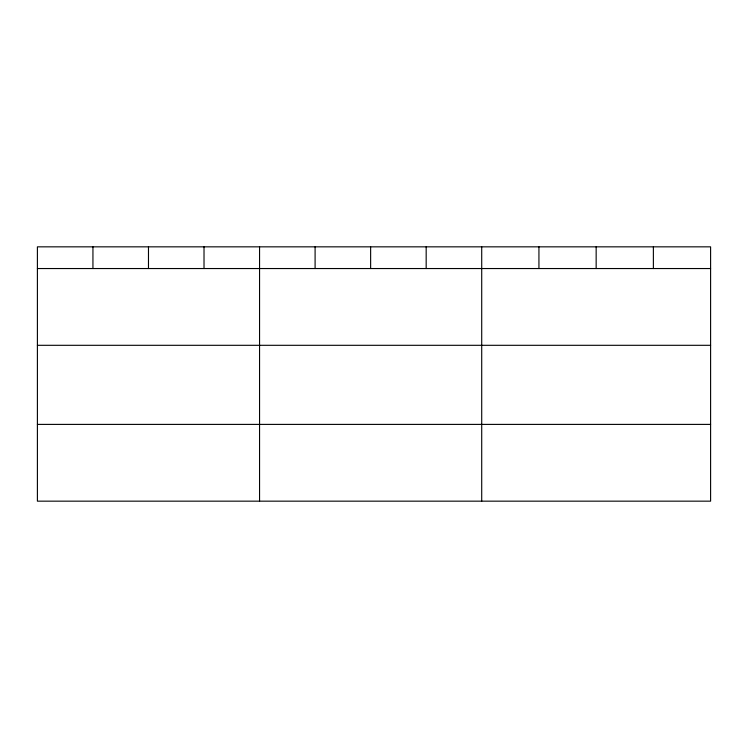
<?xml version="1.0" encoding="UTF-8"?>
<svg xmlns="http://www.w3.org/2000/svg" width="748" height="748" viewBox="0 0 748 748"><rect width="100%" height="100%" fill="white"/><g stroke="black" fill="none" stroke-linecap="round" stroke-linejoin="round"><path stroke-width="1.12" d="M710.6 345.305L710.6 246.84L37.4 246.84L37.4 501.16L710.6 501.16L710.6 345.305L37.4 345.305M37.4 268.541L710.6 268.541M37.4 424.397L710.6 424.397M653.378 246.84L653.378 268.541M596.156 246.84L596.156 268.541M538.934 246.84L538.934 268.541M481.712 246.84L481.712 501.16M426.173 246.84L426.173 268.541M370.634 246.84L370.634 268.541M315.095 246.84L315.095 268.541M259.556 246.84L259.556 501.16M204.017 246.84L204.017 268.541M148.478 246.84L148.478 268.541M92.939 246.84L92.939 268.541"/></g></svg>
